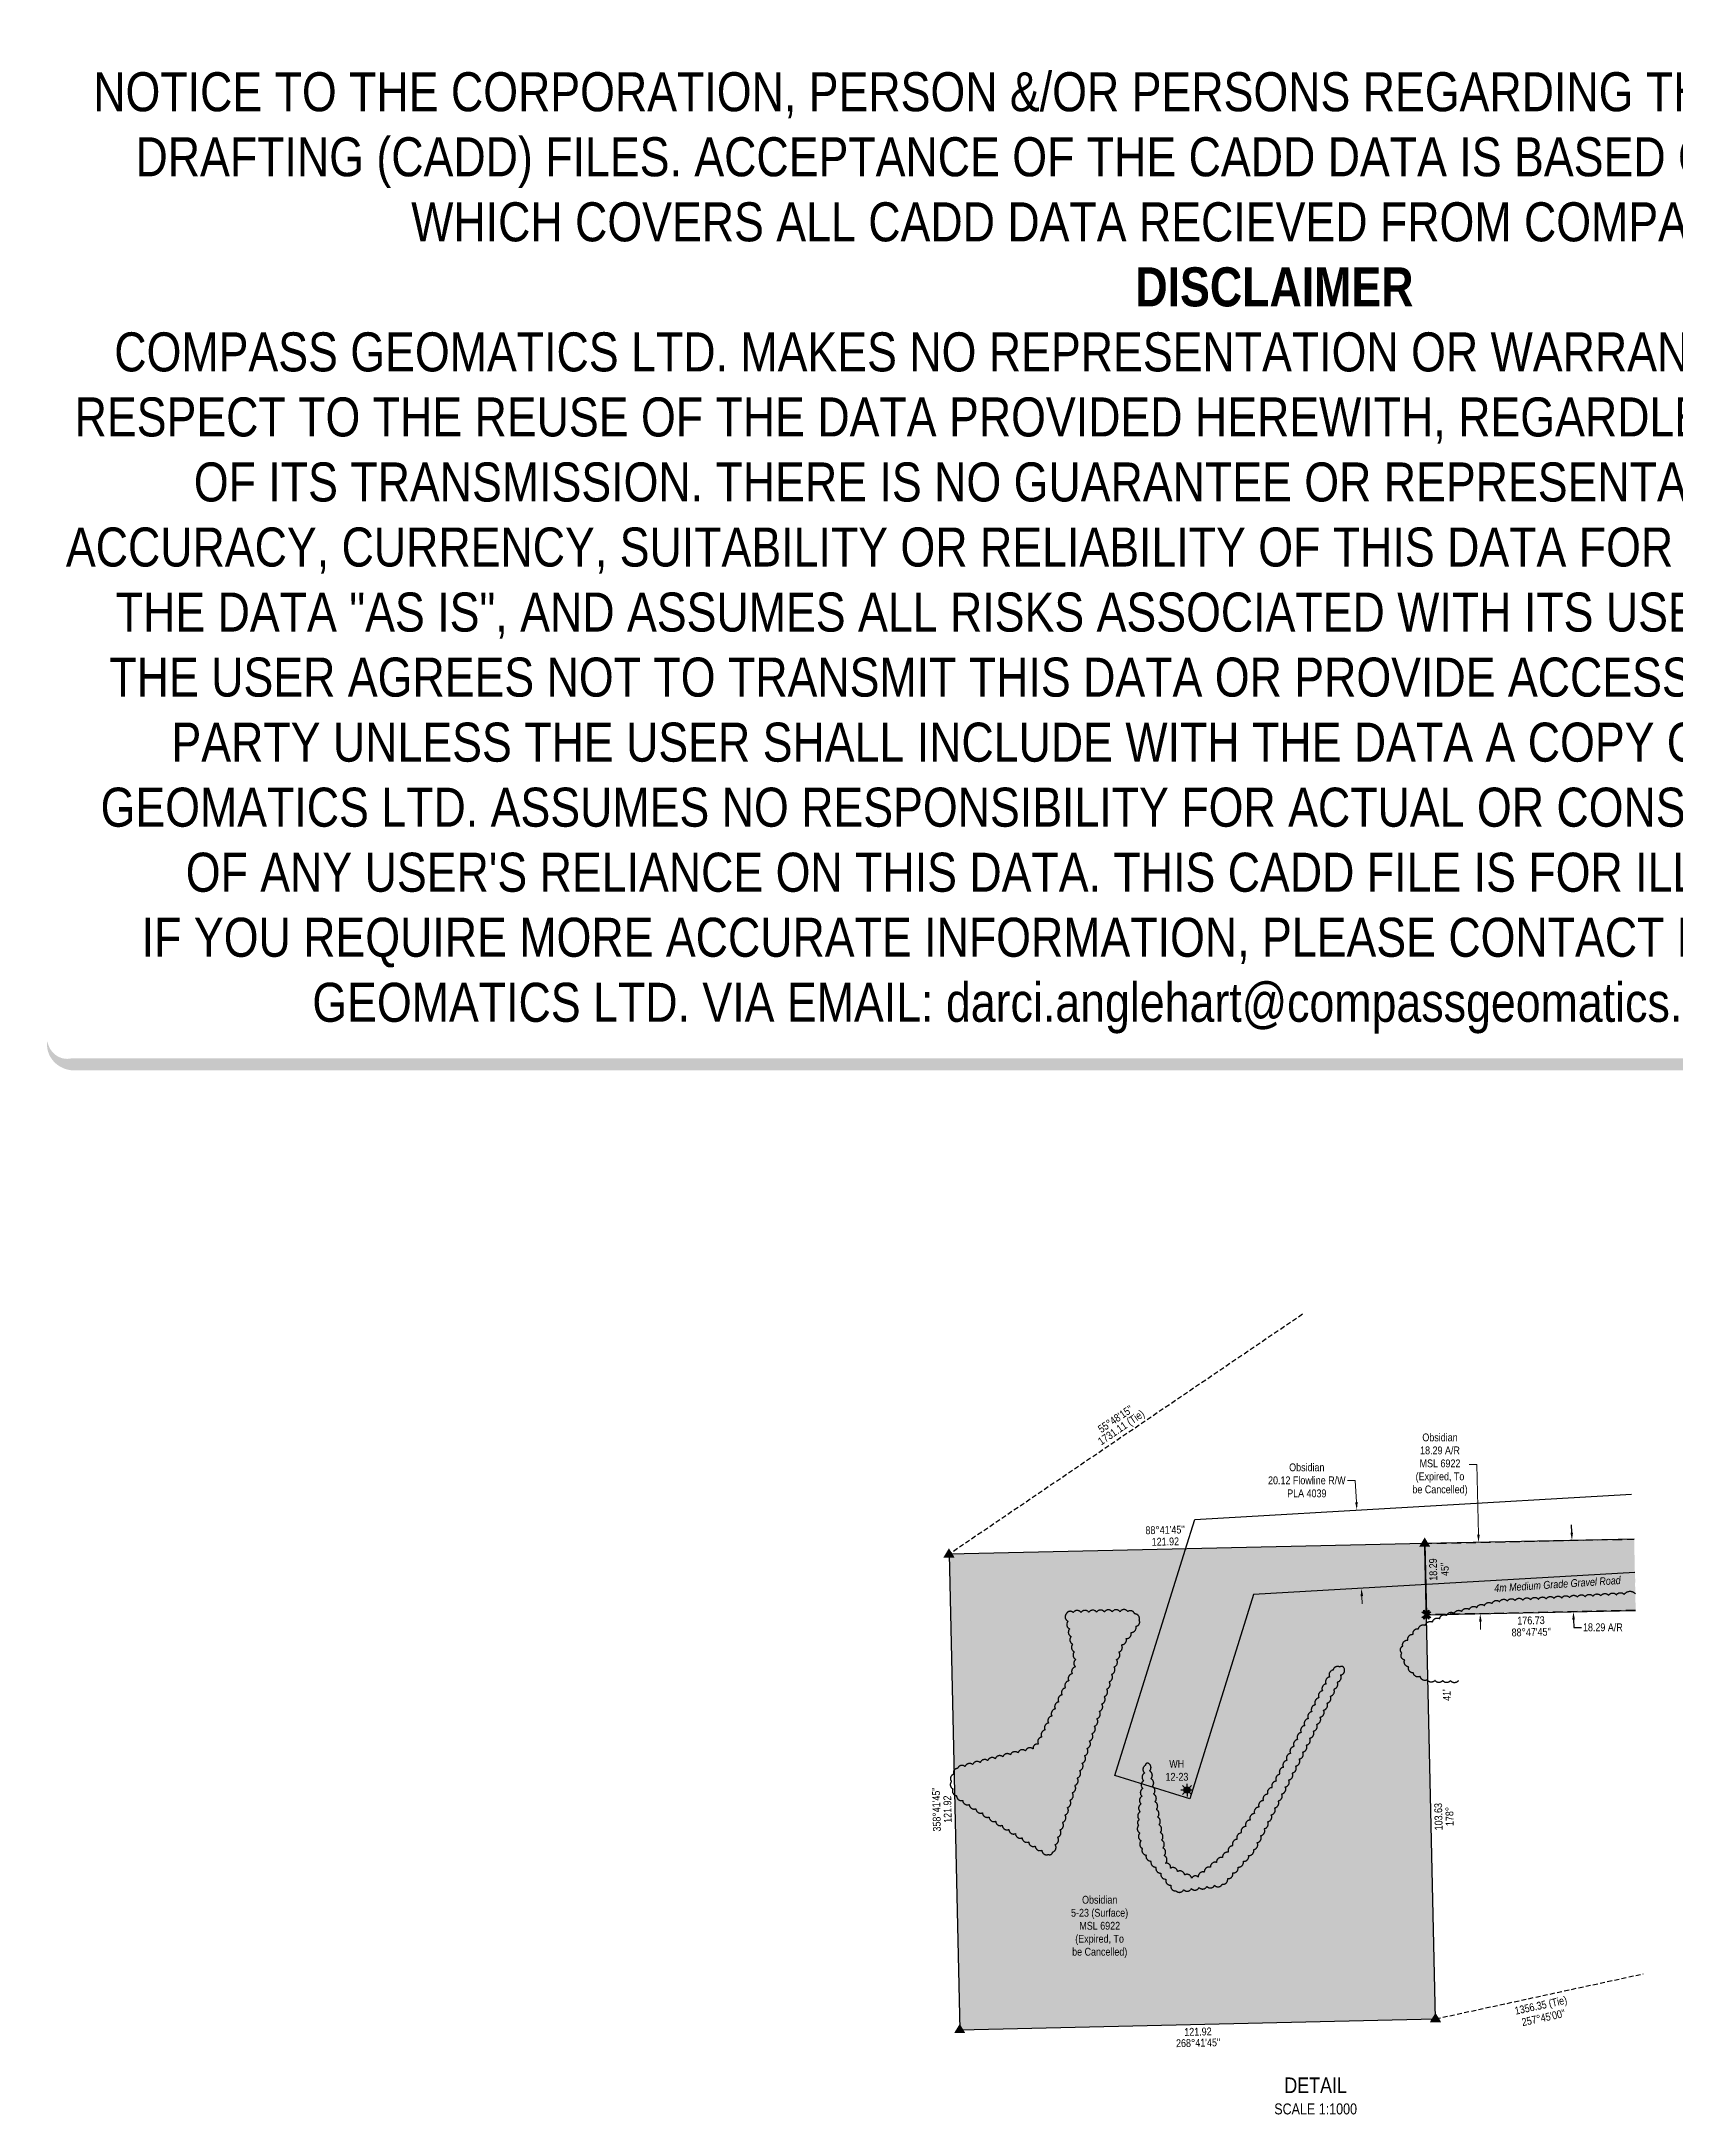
# Model space of a CAD drawing. Extents: x 606821 to 610947, y 5889970 to 5892627.
# Drawn here: x 606821 to 608914, y 5889970 to 5892627 of the extents above; entities that cross this region are included whole.
import ezdxf
from ezdxf.enums import TextEntityAlignment as Align

# ---------------------------------------------------------------- set-up
doc = ezdxf.new("R2010")
doc.units = 0
doc.header["$LTSCALE"] = 5
doc.header["$PDSIZE"] = 0.5
for name, pattern in [('0', [1, 1, 0]), ('foc-ACCESSROAD', [3.75, 2.5, -1.25]), ('foc-TIELINE', [1.875, 1.25, -0.625])]:
    doc.linetypes.add(name, pattern=pattern)
doc.layers.get('Defpoints').update_dxf_attribs({"color": 9})
for name, color, linetype, lineweight in [('AS-GENERAL', 48, 'Continuous', 18), ('C-AR-T', 13, 'Continuous', 9), ('C-RW-T', 13, 'Continuous', 9), ('C-WS-T', 13, 'Continuous', 9)]:
    doc.layers.add(name, color=color, linetype=linetype, lineweight=lineweight)
for name, color, linetype in [('AS-ROADS', 254, 'Continuous'), ('C-AR', 13, 'foc-ACCESSROAD'), ('C-RW', 13, 'Continuous'), ('C-WS-S', 8, 'Continuous'), ('DETAIL-T', 7, 'Continuous'), ('L-BD', 7, 'Continuous'), ('L-BD1', 253, 'Continuous'), ('L-MON', 1, 'Continuous'), ('L-TIE', 7, 'foc-TIELINE'), ('P-PROPOSED', 10, 'Continuous'), ('P-PROPOSED-H', 21, 'Continuous'), ('P-TXT', 4, 'Continuous'), ('T-BUSH', 110, '0')]:
    doc.layers.add(name, color=color, linetype=linetype)
doc.layers.add('DISCLAIMER', color=7, linetype='Continuous', plot=False)
doc.styles.add('175L', font='ARIALN.TTF', dxfattribs={"height": 20})
doc.styles.add('80', font='ARIALN.TTF', dxfattribs={"height": 10})
doc.styles.add('80CG', font='ARIALN.TTF', dxfattribs={"height": 10})
doc.styles.add('80L', font='ARIALN.TTF', dxfattribs={"height": 10})
doc.dimstyles.new('Compass 5 000', dxfattribs={"dimscale": 5, "dimtxt": 9, "dimasz": 2, "dimexe": 0.2, "dimexo": 0.0625, "dimgap": 0.5, "dimtad": 0, "dimtih": 1, "dimtoh": 1, "dimzin": 0, "dimdsep": 46, "dimtxsty": '80CG', "dimcen": 0.1, "dimse1": 1, "dimse2": 1, "dimclrd": 256, "dimclrt": 256, "dimaunit": 1, "dimadec": 4, "dimazin": 0, "dimtfac": 0.06, "dimtofl": 0, "dimtmove": 0, "dimatfit": 1, "dimfxl": 0.2, "dimtolj": 1, "dimtzin": 0, "dimlwd": -1, "dimarcsym": 0})

# ---------------------------------------------------------------- blocks, each defined once
blk = doc.blocks.new('*D58')
at = {"layer": 'C-AR-T', "transparency": 16777216}
for p, q in [((608659.7, 5890803.3), (608649.7, 5890803.3)), ((608661.7, 5890713.6), (608659.7, 5890803.3)), ((608664.3, 5890602.1), (608664.5, 5890592.1))]:
    blk.add_line(p, q, dxfattribs=at)
for points in [[(608663.4, 5890713.6), (608660, 5890713.6), (608661.9, 5890703.6)], [(608665.9, 5890602.2), (608662.6, 5890602.1), (608664, 5890612.1)]]:
    blk.add_solid(points, dxfattribs=at)
at = {"layer": 'Defpoints', "color": 0, "transparency": 16777216}
for p in [(608680.5, 5890704), (608664, 5890612.1), (608682.6, 5890612.6)]:
    blk.add_point(p, dxfattribs=at)
at = {"layer": 'C-AR-T', "transparency": 16777216, "insert": (608612.5, 5890803.3), "char_height": 10, "attachment_point": 5, "style": '80CG'}
blk.add_mtext('\\A1;Obsidian\\P18.29 A/R\\PMSL 6922\\P(Expired, To\\Pbe Cancelled)', dxfattribs=at)
blk = doc.blocks.new('GAS')
h = blk.add_hatch(color=255)
h.dxf.hatch_style = 1
edge = h.paths.add_edge_path()
edge.add_arc((0, 0), 0.9, 0, 360)
for p, q in [((-0.81, 0), (-1.62, 0)), ((-0.57, 0.57), (-1.14, 1.14)), ((0, 0.81), (0, 1.62)), ((0.57, 0.57), (1.14, 1.14)), ((1.62, 0), (0.81, 0)), ((-0.57, -0.57), (-1.14, -1.14)), ((0, -0.81), (0, -1.62)), ((1.14, -1.14), (0.57, -0.57))]:
    blk.add_line(p, q)
blk.add_circle((0, 0), 0.8)
blk = doc.blocks.new('TEMP')
h = blk.add_hatch(color=255)
h.dxf.hatch_style = 1
h.paths.add_polyline_path([(0, 0.25), (-0.67, 1.15), (-0.67, 0.67), (-1.15, 0.67), (-0.25, 0), (-1.15, -0.67), (-0.67, -0.67), (-0.67, -1.15), (0, -0.25), (0.67, -1.15), (0.67, -0.67), (1.15, -0.67), (0.25, 0), (1.15, 0.67), (0.67, 0.67), (0.67, 1.15)])
h.paths.add_polyline_path([(0.57, 0.85), (0.57, 0.57), (0.85, 0.57), (0.08, 0), (0.85, -0.57), (0.57, -0.57), (0.57, -0.85), (0, -0.08), (-0.57, -0.85), (-0.57, -0.57), (-0.85, -0.57), (-0.08, 0), (-0.85, 0.57), (-0.57, 0.57), (-0.57, 0.85), (0, 0.08)], flags=16)
h = blk.add_hatch(color=1)
h.dxf.hatch_style = 1
h.paths.add_polyline_path([(0, 0.08), (-0.57, 0.85), (-0.57, 0.57), (-0.85, 0.57), (-0.08, 0), (-0.85, -0.57), (-0.57, -0.57), (-0.57, -0.85), (0, -0.08), (0.57, -0.85), (0.57, -0.57), (0.85, -0.57), (0.08, 0), (0.85, 0.57), (0.57, 0.57), (0.57, 0.85)])
at = {"color": 1}
for p, q in [((-0.08, 0), (0.08, 0)), ((0, 0.08), (0, -0.08))]:
    blk.add_line(p, q, dxfattribs=at)
at = {"color": 255, "flags": 128}
blk.add_lwpolyline([(-0.25, 0), (-1.15, 0.67), (-0.67, 0.67), (-0.67, 1.15), (0, 0.25), (0.67, 1.15), (0.67, 0.67), (1.15, 0.67), (0.25, 0), (1.15, -0.67), (0.67, -0.67), (0.67, -1.15), (0, -0.25), (-0.67, -1.15), (-0.67, -0.67), (-1.15, -0.67)], close=True, dxfattribs=at)
at = {"color": 1, "flags": 128}
blk.add_lwpolyline([(-0.08, 0), (-0.85, 0.57), (-0.57, 0.57), (-0.57, 0.85), (0, 0.08), (0.57, 0.85), (0.57, 0.57), (0.85, 0.57), (0.08, 0), (0.85, -0.57), (0.57, -0.57), (0.57, -0.85), (0, -0.08), (-0.57, -0.85), (-0.57, -0.57), (-0.85, -0.57)], close=True, dxfattribs=at)
blk = doc.blocks.new('*D57')
at = {"layer": 'C-RW-T', "transparency": 16777216}
for p, q in [((608503.8, 5890783), (608493.8, 5890783)), ((608505.4, 5890755.1), (608503.8, 5890783)), ((608512.4, 5890634.7), (608513, 5890624.7))]:
    blk.add_line(p, q, dxfattribs=at)
for points in [[(608507.1, 5890755.2), (608503.8, 5890755), (608506, 5890745.1)], [(608514.1, 5890634.8), (608510.8, 5890634.6), (608511.8, 5890644.6)]]:
    blk.add_solid(points, dxfattribs=at)
at = {"layer": 'Defpoints', "color": 0, "transparency": 16777216}
for p in [(608396.7, 5890738.8), (608506, 5890745.1), (608402.5, 5890638.3)]:
    blk.add_point(p, dxfattribs=at)
at = {"layer": 'C-RW-T', "transparency": 16777216, "insert": (608441.9, 5890783), "char_height": 10, "attachment_point": 5, "style": '80CG'}
blk.add_mtext('\\A1;Obsidian\\P20.12 Flowline R/W\\PPLA 4039', dxfattribs=at)
blk = doc.blocks.new('TRIA')
blk.add_hatch(color=255).paths.add_polyline_path([(-0.04, 1.52), (-1.47, -0.87), (1.39, -0.87)])
blk = doc.blocks.new('TRIAA')
blk.add_blockref('TRIA', (0, 0))
blk = doc.blocks.new('TRIB')
at = {"color": 1}
blk.add_lwpolyline([(-1.12, -0.67), (-0.04, 1.13), (1.04, -0.67)], close=True, dxfattribs=at)
blk = doc.blocks.new('TRIBB')
blk.add_blockref('TRIB', (0, 0))
blk = doc.blocks.new('TRICC')
for name in ['TRIAA', 'TRIBB']:
    blk.add_blockref(name, (0, 0))
blk = doc.blocks.new('plspike')
blk.add_blockref('TRICC', (0, 0))
blk = doc.blocks.new('STRIA')
blk.add_hatch(color=255).paths.add_polyline_path([(-0.04, 1.52), (-1.47, -0.87), (1.39, -0.87)])
blk = doc.blocks.new('STRIAA')
blk.add_blockref('STRIA', (0, 0))
blk = doc.blocks.new('STRIB')
at = {"color": 1}
blk.add_solid([(-1.12, -0.67), (-0.04, 1.13), (1.04, -0.67)], dxfattribs=at)
blk = doc.blocks.new('STRIBB')
blk.add_blockref('STRIB', (0, 0))
blk = doc.blocks.new('STRICC')
for name in ['STRIAA', 'STRIBB']:
    blk.add_blockref(name, (0, 0))
blk = doc.blocks.new('fdspike')
blk.add_blockref('STRICC', (0, 0))
blk = doc.blocks.new('*D61')
at = {"layer": 'Defpoints', "color": 0, "transparency": 16777216}
for p in [(608805.4, 5890706.6), (608783.4, 5890614.7), (608807.3, 5890615.2)]:
    blk.add_point(p, dxfattribs=at)
at = {"layer": 'P-TXT', "transparency": 16777216}
for p, q in [((608781.3, 5890716.1), (608781, 5890726.1)), ((608783.6, 5890604.7), (608783.8, 5890594.7)), ((608783.8, 5890594.7), (608793.8, 5890594.7))]:
    blk.add_line(p, q, dxfattribs=at)
for points in [[(608782.9, 5890716.2), (608779.6, 5890716.1), (608781.5, 5890706.1)], [(608785.3, 5890604.8), (608781.9, 5890604.7), (608783.4, 5890614.7)]]:
    blk.add_solid(points, dxfattribs=at)
at = {"layer": 'P-TXT', "transparency": 16777216, "insert": (608821.1, 5890594.7), "char_height": 10, "attachment_point": 5, "style": '80CG'}
blk.add_mtext('\\A1;18.29 A/R', dxfattribs=at)
blk = doc.blocks.new('Disclaimer_Legal')
at = {"layer": 'DISCLAIMER', "color": 254, "flags": 128}
blk.add_lwpolyline([(-3612.9, -1104.6, 37.5, 37.5, 0), (4096.1, -1104.6, 37.5, 37.5, 0.414214), (4171.1, -1029.6, 37.5, 37.5, 0), (4171.1, 2078.7, 37.5, 0, 0.414214), (4096.1, 2153.7, 0, 0, 0), (-3612.9, 2153.7, 0, 0, 0.414214), (-3687.9, 2078.7, 0, 0, 0), (-3687.9, -1029.6, 0, 37.5, 0.414214)], format="xyseb", close=True, dxfattribs=at)
at = {"layer": 'DISCLAIMER', "color": 254, "insert": (241.6, 533.9), "char_height": 125, "width": 7717.568, "attachment_point": 5, "style": '80'}
blk.add_mtext('NOTICE TO THE CORPORATION, PERSON &/OR PERSONS REGARDING THIS COMPUTER AIDED DESIGN AND DRAFTING (CADD) FILES. ACCEPTANCE OF THE CADD DATA IS BASED ON THE FOLLOWING DISCLAIMER WHICH COVERS ALL CADD DATA RECIEVED FROM COMPASS GEOMATICS LTD.\\P{\\fArial Narrow|b1|i0|c0|p34;DISCLAIMER}\\PCOMPASS GEOMATICS LTD. MAKES NO REPRESENTATION OR WARRANTIES, EXPRESS OR IMPLIED, WITH RESPECT TO THE REUSE OF THE DATA PROVIDED HEREWITH, REGARDLESS OF ITS FORMAT OR THE MEANS OF ITS TRANSMISSION. THERE IS NO GUARANTEE OR REPRESENTATION TO THE USER AS TO THE ACCURACY, CURRENCY, SUITABILITY OR RELIABILITY OF THIS DATA FOR ANY PURPOSE. THE USER ACCEPTS THE DATA "AS IS", AND ASSUMES ALL RISKS ASSOCIATED WITH ITS USE. BY ACCEPTANCE OF THIS DATA, THE USER AGREES NOT TO TRANSMIT THIS DATA OR PROVIDE ACCESS OR ANY PART OF IT TO ANOTHER PARTY UNLESS THE USER SHALL INCLUDE WITH THE DATA A COPY OF THIS DISCLAIMER. COMPASS GEOMATICS LTD. ASSUMES NO RESPONSIBILITY FOR ACTUAL OR CONSEQUENTIAL DAMAGE AS A RESULT OF ANY USER\'S RELIANCE ON THIS DATA. THIS CADD FILE IS FOR ILLUSTRATION PURPOSES ONLY.\\PIF YOU REQUIRE MORE ACCURATE INFORMATION, PLEASE CONTACT DARCI ANGLEHART AT COMPASS GEOMATICS LTD. VIA EMAIL: darci.anglehart@compassgeomatics.ca OR CELL: 506-961-7292', dxfattribs=at)

msp = doc.modelspace()

# ---------------------------------------------------------------- hatches: boundary and pattern name
at = {"layer": 'P-PROPOSED-H'}
h = msp.add_hatch(color=256, dxfattribs=at)
h.dxf.hatch_style = 1
h.paths.add_polyline_path([(607997.624, 5890079.1), (608606.829, 5890092.97), (608592.96, 5890702.168), (607983.755, 5890688.298)])
h = msp.add_hatch(color=256, dxfattribs=at)
h.dxf.hatch_style = 1
h.paths.add_polyline_path([(608863.117, 5890616.412), (608861.197, 5890707.805), (608592.96, 5890702.168), (608595.04, 5890610.778)])

# ---------------------------------------------------------------- linework, layer by layer
at = {"layer": 'AS-ROADS', "const_width": 19.992, "flags": 128}
msp.add_lwpolyline([(608345.95, 5890518.197), (608377.76, 5890557.402), (608401.14, 5890581.117), (608439.61, 5890611.567), (608473.13, 5890628.557), (608514.505, 5890638.482), (608549.385, 5890641.777), (608721.81, 5890652.702), (608862.162, 5890661.87)], dxfattribs=at)
at = {"layer": 'C-AR', "flags": 128}
msp.add_lwpolyline([(608863.117, 5890616.412), (608595.04, 5890610.778), (608592.96, 5890702.168), (608861.197, 5890707.805)], dxfattribs=at)
at = {"layer": 'C-RW', "flags": 128}
msp.add_lwpolyline([(608862.097, 5890664.966), (608373.612, 5890636.623), (608291.882, 5890374.924), (608195.803, 5890404.933), (608285.968, 5890693.634), (608298.286, 5890733.075), (608857.846, 5890765.543)], dxfattribs=at)
at = {"layer": 'L-TIE', "flags": 128}
for points in [[(608436.417, 5890995.879), (607983.755, 5890688.298)], [(608606.829, 5890092.97), (608872.904, 5890150.738)]]:
    msp.add_lwpolyline(points, dxfattribs=at)
at = {"layer": 'P-PROPOSED'}
msp.add_lwpolyline([(607997.624, 5890079.1), (608606.829, 5890092.97), (608592.96, 5890702.168), (607983.755, 5890688.298)], close=True, dxfattribs=at)
msp.add_lwpolyline([(608861.197, 5890707.805), (608592.96, 5890702.168), (608595.04, 5890610.778), (608863.117, 5890616.412)], dxfattribs=at)
at = {"layer": 'T-BUSH', "flags": 128}
for points in [[(608212.612, 5890614.953, 0.52056705), (608202.618, 5890614.762, 0.52056705), (608192.624, 5890614.57, 0.52056705), (608182.629, 5890614.378, 0.52056705), (608172.635, 5890614.187, 0.52056705), (608162.641, 5890613.995, 0.52056705), (608152.647, 5890613.804, 0.52056705), (608142.653, 5890613.612, 0.52056705), (608134.036, 5890612.319, 0.52056705), (608136.052, 5890602.529, 0.52056705), (608138.067, 5890592.738, 0.52056705), (608140.083, 5890582.947, 0.52056705), (608142.099, 5890573.157, 0.52056705), (608144.114, 5890563.366, 0.52056705), (608146.13, 5890553.575, 0.52056705), (608145.753, 5890544.081, 0.52056705), (608141.409, 5890535.079, 0.52056705), (608137.064, 5890526.076, 0.52056705), (608132.72, 5890517.074, 0.52056705), (608128.375, 5890508.071, 0.52056705), (608124.03, 5890499.069, 0.52056705), (608119.686, 5890490.066, 0.52056705), (608115.341, 5890481.064, 0.52056705), (608110.997, 5890472.061, 0.52056705), (608106.652, 5890463.059, 0.52056705), (608102.308, 5890454.056, 0.52056705), (608097.963, 5890445.054, 0.52056705), (608091.258, 5890438.925, 0.52056705), (608081.583, 5890436.412, 0.52056705), (608071.908, 5890433.899, 0.52056705), (608062.234, 5890431.386, 0.52056705), (608052.559, 5890428.872, 0.52056705), (608042.884, 5890426.359, 0.52056705), (608033.209, 5890423.846, 0.52056705), (608023.534, 5890421.333, 0.52056705), (608013.859, 5890418.82, 0.52056705), (608004.184, 5890416.306, 0.52056705), (607994.509, 5890413.793, 0.52056705), (607989.481, 5890406.546, 0.52056705), (607986.789, 5890396.919, 0.52056705), (607988.587, 5890387.781, 0.52056705), (607993.287, 5890378.959, 0.52056705), (608001.054, 5890372.987, 0.52056705), (608009.508, 5890367.653, 0.52056705), (608017.962, 5890362.319, 0.52056705), (608026.416, 5890356.985, 0.52056705), (608034.87, 5890351.651, 0.52056705), (608043.323, 5890346.317, 0.52056705), (608051.777, 5890340.983, 0.52056705), (608060.231, 5890335.649, 0.52056705), (608068.685, 5890330.316, 0.52056705), (608077.139, 5890324.982, 0.52056705), (608085.593, 5890319.648, 0.52056705), (608094.047, 5890314.314, 0.52056705), (608102.501, 5890308.98, 0.52056705), (608110.955, 5890303.646, 0.52056705), (608116.372, 5890306.79, 0.52056705), (608119.515, 5890316.279, 0.52056705), (608122.658, 5890325.768, 0.52056705), (608125.801, 5890335.257, 0.52056705), (608128.945, 5890344.746, 0.52056705), (608132.088, 5890354.235, 0.52056705), (608135.231, 5890363.724, 0.52056705), (608138.374, 5890373.213, 0.52056705), (608141.518, 5890382.702, 0.52056705), (608144.661, 5890392.191, 0.52056705), (608147.804, 5890401.68, 0.52056705), (608150.947, 5890411.168, 0.52056705), (608154.091, 5890420.657, 0.52056705), (608157.234, 5890430.146, 0.52056705), (608160.377, 5890439.635, 0.52056705), (608163.52, 5890449.124, 0.52056705), (608166.664, 5890458.613, 0.52056705), (608169.807, 5890468.102, 0.52056705), (608172.95, 5890477.591, 0.52056705), (608176.093, 5890487.08, 0.52056705), (608179.237, 5890496.569, 0.52056705), (608182.38, 5890506.058, 0.52056705), (608185.523, 5890515.547, 0.52056705), (608188.666, 5890525.036, 0.52056705), (608191.81, 5890534.525, 0.52056705), (608194.953, 5890544.013, 0.52056705), (608198.096, 5890553.502, 0.52056705), (608201.239, 5890562.991, 0.52056705), (608204.405, 5890572.468, 0.52056705), (608210.606, 5890580.308, 0.52056705), (608216.807, 5890588.148, 0.52056705), (608223.009, 5890595.988, 0.52056705), (608227.243, 5890603.867, 0.52056705), (608221.357, 5890611.946, 0.52056705)], [(608226.561, 5890340.966, 0.52056705), (608228.127, 5890331.093, 0.52056705), (608229.694, 5890321.221, 0.52056705), (608231.26, 5890311.348, 0.52056705), (608236.11, 5890302.946, 0.52056705), (608242.432, 5890295.204, 0.52056705), (608248.755, 5890287.462, 0.52056705), (608255.078, 5890279.719, 0.52056705), (608261.4, 5890271.977, 0.52056705), (608267.723, 5890264.234, 0.52056705), (608274.259, 5890257.038, 0.52056705), (608284.155, 5890258.448, 0.52056705), (608294.051, 5890259.857, 0.52056705), (608303.947, 5890261.267, 0.52056705), (608313.843, 5890262.676, 0.52056705), (608323.739, 5890264.086, 0.52056705), (608333.635, 5890265.495, 0.52056705), (608340.459, 5890272.695, 0.52056705), (608347.176, 5890280.099, 0.52056705), (608353.892, 5890287.502, 0.52056705), (608360.608, 5890294.906, 0.52056705), (608367.324, 5890302.309, 0.52056705), (608373.835, 5890309.854, 0.52056705), (608378.324, 5890318.785, 0.52056705), (608382.814, 5890327.716, 0.52056705), (608387.304, 5890336.647, 0.52056705), (608391.793, 5890345.578, 0.52056705), (608396.283, 5890354.509, 0.52056705), (608400.773, 5890363.44, 0.52056705), (608405.263, 5890372.371, 0.52056705), (608409.752, 5890381.302, 0.52056705), (608414.242, 5890390.233, 0.52056705), (608418.732, 5890399.164, 0.52056705), (608423.221, 5890408.095, 0.52056705), (608427.711, 5890417.026, 0.52056705), (608432.201, 5890425.957, 0.52056705), (608436.691, 5890434.888, 0.52056705), (608441.18, 5890443.819, 0.52056705), (608445.67, 5890452.75, 0.52056705), (608450.158, 5890461.681, 0.52056705), (608454.538, 5890470.667, 0.52056705), (608458.917, 5890479.652, 0.52056705), (608463.296, 5890488.638, 0.52056705), (608467.675, 5890497.624, 0.52056705), (608472.054, 5890506.61, 0.52056705), (608476.434, 5890515.595, 0.52056705), (608480.813, 5890524.581, 0.52056705), (608485.192, 5890533.567, 0.52056705), (608489.571, 5890542.552, 0.52056705), (608483.998, 5890543.813, 0.52056705), (608475.625, 5890539.936, 0.52056705), (608471.077, 5890531.035, 0.52056705), (608466.529, 5890522.134, 0.52056705), (608461.981, 5890513.232, 0.52056705), (608457.433, 5890504.331, 0.52056705), (608452.884, 5890495.43, 0.52056705), (608448.336, 5890486.528, 0.52056705), (608443.788, 5890477.627, 0.52056705), (608439.24, 5890468.726, 0.52056705), (608434.692, 5890459.824, 0.52056705), (608430.144, 5890450.923, 0.52056705), (608425.596, 5890442.021, 0.52056705), (608421.048, 5890433.12, 0.52056705), (608416.499, 5890424.219, 0.52056705), (608411.951, 5890415.317, 0.52056705), (608407.403, 5890406.416, 0.52056705), (608402.855, 5890397.515, 0.52056705), (608397.363, 5890389.171, 0.52056705), (608391.762, 5890380.891, 0.52056705), (608386.162, 5890372.611, 0.52056705), (608380.561, 5890364.332, 0.52056705), (608374.961, 5890356.052, 0.52056705), (608369.36, 5890347.772, 0.52056705), (608363.76, 5890339.493, 0.52056705), (608358.159, 5890331.213, 0.52056705), (608352.558, 5890322.933, 0.52056705), (608346.958, 5890314.654, 0.52056705), (608341.357, 5890306.374, 0.52056705), (608334.048, 5890299.674, 0.52056705), (608326.232, 5890293.442, 0.52056705), (608318.417, 5890287.21, 0.52056705), (608310.601, 5890280.978, 0.52056705), (608302.785, 5890274.747, 0.52056705), (608294.458, 5890273.083, 0.52056705), (608285.456, 5890277.429, 0.52056705), (608276.454, 5890281.776, 0.52056705), (608267.453, 5890286.122, 0.52056705), (608260.998, 5890292.389, 0.52056705), (608259.292, 5890302.239, 0.52056705), (608257.586, 5890312.088, 0.52056705), (608255.881, 5890321.938, 0.52056705), (608254.175, 5890331.787, 0.52056705), (608252.469, 5890341.636, 0.52056705), (608250.763, 5890351.486, 0.52056705), (608249.058, 5890361.335, 0.52056705), (608247.352, 5890371.184, 0.52056705), (608245.646, 5890381.034, 0.52056705), (608243.94, 5890390.883, 0.52056705), (608242.234, 5890400.733, 0.52056705), (608240.529, 5890410.582, 0.52056705), (608238.823, 5890420.431, 0.52056705), (608235.142, 5890417.929, 0.52056705), (608234.035, 5890407.994, 0.52056705), (608232.927, 5890398.06, 0.52056705), (608231.819, 5890388.126, 0.52056705), (608230.711, 5890378.191, 0.52056705), (608229.604, 5890368.257, 0.52056705), (608228.496, 5890358.322, 0.52056705), (608227.388, 5890348.388, 0.52056705)]]:
    msp.add_lwpolyline(points, format="xyb", close=True, dxfattribs=at)
msp.add_lwpolyline([(608635.989, 5890526.255, -0.52056705), (608625.994, 5890526.399, -0.52056705), (608615.999, 5890526.544, -0.52056705), (608606.004, 5890526.688, -0.52056705), (608596.137, 5890527.355, -0.52056705), (608587.205, 5890531.844, -0.52056705), (608578.274, 5890536.333, -0.52056705), (608572.384, 5890544.095, -0.52056705), (608567.253, 5890552.674, -0.52056705), (608563.588, 5890561.809, -0.52056705), (608564.768, 5890570.791, -0.52056705), (608571.412, 5890578.259, -0.52056705), (608578.056, 5890585.727, -0.52056705), (608584.936, 5890592.882, -0.52056705), (608593.958, 5890597.187, -0.52056705), (608602.979, 5890601.492, -0.52056705), (608612.001, 5890605.796, -0.52056705), (608621.054, 5890610.014, -0.52056705), (608630.727, 5890612.534, -0.52056705), (608640.4, 5890615.053, -0.52056705), (608650.074, 5890617.573, -0.52056705), (608659.747, 5890620.092, -0.52056705), (608669.42, 5890622.612, -0.52056705), (608679.094, 5890625.131, -0.52056705), (608688.767, 5890627.651, -0.52056705), (608698.702, 5890628.495, -0.52056705), (608708.683, 5890629.049, -0.52056705), (608718.663, 5890629.602, -0.52056705), (608728.644, 5890630.156, -0.52056705), (608738.624, 5890630.709, -0.52056705), (608748.605, 5890631.263, -0.52056705), (608758.586, 5890631.816, -0.52056705), (608768.566, 5890632.37, -0.52056705), (608778.547, 5890632.923, -0.52056705), (608788.528, 5890633.477, -0.52056705), (608798.508, 5890634.03, -0.52056705), (608808.489, 5890634.584, -0.52056705), (608818.47, 5890635.137, -0.52056705), (608828.45, 5890635.691, -0.52056705), (608838.431, 5890636.244, -0.52056705), (608848.412, 5890636.798, -0.52056705), (608862.775, 5890637.594, -0.52056705)], format="xyb", dxfattribs=at)

# ---------------------------------------------------------------- block references
at = {"xscale": 0.4, "yscale": 0.4, "zscale": 0.4}
msp.add_blockref('Disclaimer_Legal', (608303.785, 5891758.049), dxfattribs=at)
at = {"layer": 'C-WS-S', "xscale": 4.997993300000004, "yscale": 4.997993300000004, "zscale": 4.997993300000004}
msp.add_blockref('GAS', (608288.43, 5890386.207), dxfattribs=at)
at = {"layer": 'L-MON', "xscale": 4.997993300000004, "yscale": 4.997993300000004, "zscale": 4.997993300000004}
for name, p in [('plspike', (607983.655, 5890688.402)), ('fdspike', (608593.09, 5890702.282)), ('TEMP', (608595.04, 5890610.778)), ('plspike', (607997.52, 5890078.992)), ('plspike', (608606.925, 5890092.867))]:
    msp.add_blockref(name, p, dxfattribs=at)

# ---------------------------------------------------------------- texts
at = {"layer": 'AS-GENERAL', "insert": (608681.307, 5890649.693), "char_height": 9.99599, "attachment_point": 1, "rotation": 3.73756, "style": '175L'}
msp.add_mtext_dynamic_manual_height_columns('\\pi0.34521;{\\fArial Narrow|b0|i1|c0|p34;4m Medium Grade Gravel Road}', width=163.02633, gutter_width=99.96, heights=[0], dxfattribs=at)
at = {"layer": 'C-WS-S', "insert": (608260.248, 5890424.836), "char_height": 9.99599, "attachment_point": 1, "style": '175L'}
msp.add_mtext_dynamic_manual_height_columns('\\pi5.44;WH\\P\\pi0.66365;12-23', width=28.84013, gutter_width=99.96, heights=[0], dxfattribs=at)
at = {"layer": 'C-WS-T', "insert": (608139.614, 5890250.595), "char_height": 9.99599, "attachment_point": 1, "style": '175L'}
msp.add_mtext_dynamic_manual_height_columns('\\pi14.389;Obsidian\\P\\pi0.27838;5-23 (Surface)\\P\\pi10.926;MSL 6922\\P\\pi5.6787;(Expired, To \\P\\pi1.683;be Cancelled)', width=72.59468, gutter_width=99.96, heights=[0], dxfattribs=at)
at = {"layer": 'DETAIL-T', "color": 3, "insert": (608453.206, 5889994.113), "char_height": 19.99197, "width": 223.76818, "attachment_point": 5, "style": '80CG'}
msp.add_mtext('DETAIL\\P{\\H0.7x;SCALE 1:1000}', dxfattribs=at)
at = {"layer": 'L-BD', "style": '80L'}
for s, height, rotation, p in [("55°48'15''", 9.996, 34.1959, (608196.743, 5890861.725)), ('1731.11 (Tie)', 9.99599, 34.1959, (608204.748, 5890849.943)), ('1356.35 (Tie)', 9.99599, 12.2494, (608741.893, 5890109.145)), ("257°45'00''", 9.99599, 12.2494, (608745.074, 5890094.493))]:
    msp.add_text(s, height=height, rotation=rotation, dxfattribs=at).set_placement(p, align=Align.MIDDLE)
at = {"layer": 'L-BD1', "style": '80L'}
for s, height, rotation, p in [("88°41'45''", 9.996, 1.3043, (608260.371, 5890719.592)), ('121.92', 9.996, 1.3043, (608260.712, 5890704.602)), ('18.29', 9.996, 91.3042, (608603.719, 5890668.754)), ("45''", 9.996, 91.3042, (608618.709, 5890669.095)), ("88°47'45''", 9.996, 1.204, (608729.379, 5890588.606)), ('176.73', 9.996, 1.204, (608729.064, 5890603.597)), ("41'", 9.996, 91.3042, (608621.176, 5890507.889)), ("358°41'45''", 9.99599, 91.3042, (607967.452, 5890361.342)), ('121.92', 9.996, 91.3042, (607981.692, 5890361.666)), ('103.63', 9.996, 91.3042, (608610.477, 5890352.039)), ('178°', 9.996, 91.3042, (608624.717, 5890352.363)), ("268°41'45''", 9.99599, 1.3043, (608302.767, 5890062.301)), ('121.92', 9.996, 1.3043, (608302.443, 5890076.542))]:
    msp.add_text(s, height=height, rotation=rotation, dxfattribs=at).set_placement(p, align=Align.MIDDLE)

# ---------------------------------------------------------------- dimensions: what is measured, and where the dimension line sits
at = {"layer": 'C-AR-T'}
dim = msp.add_linear_dim(base=(608664.03, 5890612.139), p1=(608680.502, 5890704.034), p2=(608682.594, 5890612.564), angle=271.309818, text='Obsidian\\P18.29 A/R\\PMSL 6922\\P(Expired, To\\Pbe Cancelled)', dimstyle='Compass 5 000', dxfattribs=at)
dim.commit()
dim.dimension.update_dxf_attribs({"geometry": '*D58', "text_midpoint": (608612.53, 5890803.307), "dimtype": 161})
at = {"layer": 'C-RW-T'}
dim = msp.add_linear_dim(base=(608506.012, 5890745.128), p1=(608402.544, 5890638.302), p2=(608396.713, 5890738.786), angle=93.320854, text='Obsidian\\P20.12 Flowline R/W\\PPLA 4039', dimstyle='Compass 5 000', dxfattribs=at)
dim.commit()
dim.dimension.update_dxf_attribs({"geometry": '*D57', "text_midpoint": (608441.866, 5890783.013), "dimtype": 161})
at = {"layer": 'P-TXT'}
dim = msp.add_linear_dim(base=(608783.384, 5890614.737), p1=(608805.37, 5890706.632), p2=(608807.291, 5890615.239), angle=271.203996, text='18.29 A/R', dimstyle='Compass 5 000', dxfattribs=at)
dim.commit()
dim.dimension.update_dxf_attribs({"geometry": '*D61', "text_midpoint": (608821.086, 5890594.741), "dimtype": 161})

doc.saveas('drawing.dxf')
